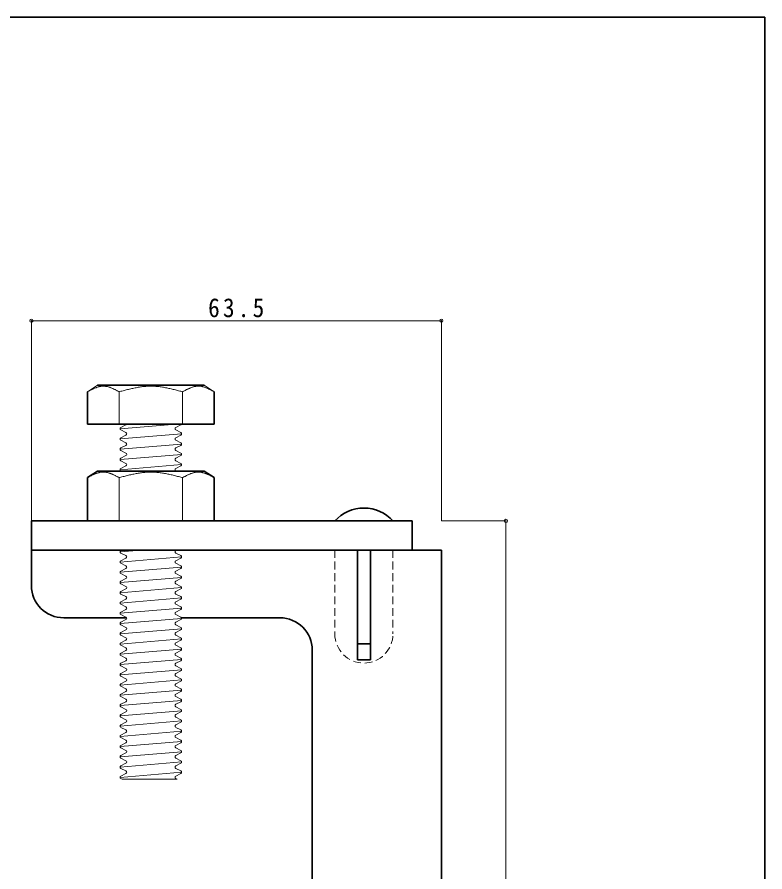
# Model space of a CAD drawing. Units: millimetres at full size, sheet at 1:1; details may follow other scales. Extents: x -492 to 492, y -348 to 348.
# Drawn here: x 376.2 to 492, y -205.1 to -72.8 of the extents above; entities that cross this region are included whole.
import ezdxf

# ---------------------------------------------------------------- set-up
doc = ezdxf.new("R2010")
doc.units = ezdxf.units.MM
doc.header["$PDMODE"] = 32
doc.header["$PDSIZE"] = 0.5
doc.linetypes.add('DASHED1', pattern=[1.8, 1.2, -0.6])
for name, color, linetype, lineweight in [('0-2_本体', 7, 'Continuous', 35), ('0-3_ボルト・ナット', 4, 'Continuous', 18), ('0-8', 4, 'Continuous', 18), ('F-0_図面枠', 4, 'Continuous', 18)]:
    doc.layers.add(name, color=color, linetype=linetype, lineweight=lineweight)
doc.styles.add('ＭＳ ゴシック', font='')
doc.styles.get('ＭＳ ゴシック').set_extended_font_data('MS Gothic')

msp = doc.modelspace()

# ---------------------------------------------------------------- linework, layer by layer
at = {"layer": '0-2_本体'}
for p, q in [((378.375, -150.75), (437.375, -150.75)), ((378.375, -160.75), (378.375, -150.75)), ((437.375, -155.25), (437.375, -150.75)), ((378.375, -155.25), (441.875, -155.25)), ((428.875, -155.25), (428.875, -172.25)), ((430.875, -155.25), (430.875, -172.25)), ((441.875, -270.75), (441.875, -155.25)), ((383.375, -165.75), (393.109, -165.75)), ((401.618, -165.75), (416.875, -165.75)), ((428.875, -169.75), (430.875, -169.75)), ((421.875, -170.75), (421.875, -249.75)), ((428.875, -172.25), (430.875, -172.25))]:
    msp.add_line(p, q, dxfattribs=at)
at = {"layer": '0-2_本体', "color": 4, "linetype": 'DASHED1', "lineweight": 18}
for p, q in [((425.375, -155.25), (425.375, -168.25)), ((434.375, -155.25), (434.375, -168.25))]:
    msp.add_line(p, q, dxfattribs=at)
at = {"layer": '0-2_本体'}
for centre, radius, start, end in [((429.875, -154.812), 6.062, 42.07502, 137.92498), ((383.375, -160.75), 5, 180, 270), ((416.875, -170.75), 5, 0, 90)]:
    msp.add_arc(centre, radius, start, end, dxfattribs=at)
at = {"layer": '0-2_本体', "color": 4, "linetype": 'DASHED1', "lineweight": 18}
msp.add_arc((429.875, -168.25), 4.5, 180, 0, dxfattribs=at)
at = {"layer": '0-3_ボルト・ナット'}
for p, q in [((388.625, -129.75), (387.06, -130.75)), ((391.968, -130.75), (391.968, -135.75)), ((401.782, -130.75), (401.782, -135.75)), ((405.125, -129.75), (406.69, -130.75)), ((392.112, -136.472), (400.775, -135.75)), ((393.011, -135.872), (392.23, -136.278)), ((400.739, -136.278), (401.52, -135.872)), ((392.112, -138.059), (401.638, -137.266)), ((393.011, -137.072), (392.23, -136.665)), ((393.011, -137.459), (392.23, -137.866)), ((400.739, -136.665), (401.52, -137.072)), ((400.739, -137.866), (401.52, -137.459)), ((392.112, -139.647), (401.638, -138.853)), ((393.011, -138.66), (392.23, -138.253)), ((400.739, -138.253), (401.52, -138.66)), ((393.011, -139.047), (392.23, -139.453)), ((393.011, -140.247), (392.23, -139.84)), ((400.739, -139.453), (401.52, -139.047)), ((400.739, -139.84), (401.52, -140.247)), ((392.112, -141.234), (401.638, -140.441)), ((393.011, -140.634), (392.23, -141.041)), ((393.011, -141.835), (392.23, -141.428)), ((400.739, -141.041), (401.52, -140.634)), ((400.739, -141.428), (401.52, -141.835)), ((392.112, -142.822), (401.638, -142.028)), ((393.011, -142.222), (392.23, -142.628)), ((400.739, -142.628), (401.52, -142.222)), ((391.968, -144.05), (391.968, -150.75)), ((392.296, -143.05), (392.23, -143.015)), ((400.739, -143.015), (400.805, -143.05)), ((401.782, -144.05), (401.782, -150.75)), ((392.112, -155.522), (395.375, -155.25)), ((392.38, -155.25), (392.23, -155.328)), ((393.011, -156.122), (392.23, -155.715)), ((400.739, -155.328), (400.889, -155.25)), ((400.739, -155.715), (401.52, -156.122)), ((392.112, -157.109), (401.638, -156.316)), ((393.011, -156.509), (392.23, -156.916)), ((393.011, -157.71), (392.23, -157.303)), ((400.739, -156.916), (401.52, -156.509)), ((400.739, -157.303), (401.52, -157.71)), ((392.112, -158.697), (401.638, -157.903)), ((393.011, -158.097), (392.23, -158.503)), ((400.739, -158.503), (401.52, -158.097)), ((392.112, -160.284), (401.638, -159.491)), ((393.011, -159.297), (392.23, -158.89)), ((393.011, -159.684), (392.23, -160.091)), ((400.739, -158.89), (401.52, -159.297)), ((400.739, -160.091), (401.52, -159.684)), ((392.112, -161.872), (401.638, -161.078)), ((393.011, -160.885), (392.23, -160.478)), ((393.011, -161.272), (392.23, -161.678)), ((400.739, -160.478), (401.52, -160.885)), ((400.739, -161.678), (401.52, -161.272)), ((392.112, -163.459), (401.638, -162.666)), ((393.011, -162.472), (392.23, -162.065)), ((400.739, -162.065), (401.52, -162.472)), ((393.011, -162.859), (392.23, -163.266)), ((393.011, -164.06), (392.23, -163.653)), ((400.739, -163.266), (401.52, -162.859)), ((400.739, -163.653), (401.52, -164.06)), ((392.112, -165.047), (401.638, -164.253)), ((393.011, -164.447), (392.23, -164.853)), ((393.011, -165.647), (392.23, -165.24)), ((400.739, -164.853), (401.52, -164.447)), ((400.739, -165.24), (401.52, -165.647)), ((392.112, -166.634), (401.638, -165.841)), ((393.011, -166.034), (392.23, -166.441)), ((400.739, -166.441), (401.52, -166.034)), ((392.112, -168.222), (401.638, -167.428)), ((393.011, -167.235), (392.23, -166.828)), ((393.011, -167.622), (392.23, -168.028)), ((400.739, -166.828), (401.52, -167.235)), ((400.739, -168.028), (401.52, -167.622)), ((392.112, -169.809), (401.638, -169.016)), ((393.011, -168.822), (392.23, -168.415)), ((393.011, -169.209), (392.23, -169.616)), ((400.739, -168.415), (401.52, -168.822)), ((400.739, -169.616), (401.52, -169.209)), ((392.112, -171.397), (401.638, -170.603)), ((393.011, -170.41), (392.23, -170.003)), ((400.739, -170.003), (401.52, -170.41)), ((393.011, -170.797), (392.23, -171.203)), ((393.011, -171.997), (392.23, -171.59)), ((400.739, -171.203), (401.52, -170.797)), ((400.739, -171.59), (401.52, -171.997)), ((392.112, -172.984), (401.638, -172.191)), ((393.011, -172.384), (392.23, -172.791)), ((393.011, -173.585), (392.23, -173.178)), ((400.739, -172.791), (401.52, -172.384)), ((400.739, -173.178), (401.52, -173.585)), ((392.112, -174.572), (401.638, -173.778)), ((393.011, -173.972), (392.23, -174.378)), ((400.739, -174.378), (401.52, -173.972)), ((392.112, -176.159), (401.638, -175.366)), ((393.011, -175.172), (392.23, -174.765)), ((393.011, -175.559), (392.23, -175.966)), ((400.739, -174.765), (401.52, -175.172)), ((400.739, -175.966), (401.52, -175.559)), ((392.112, -177.747), (401.638, -176.953)), ((393.011, -176.76), (392.23, -176.353)), ((393.011, -177.147), (392.23, -177.553)), ((400.739, -176.353), (401.52, -176.76)), ((400.739, -177.553), (401.52, -177.147)), ((392.112, -179.334), (401.638, -178.541)), ((393.011, -178.347), (392.23, -177.94)), ((400.739, -177.94), (401.52, -178.347)), ((393.011, -178.734), (392.23, -179.141)), ((393.011, -179.935), (392.23, -179.528)), ((400.739, -179.141), (401.52, -178.734)), ((400.739, -179.528), (401.52, -179.935)), ((392.112, -180.922), (401.638, -180.128)), ((393.011, -180.322), (392.23, -180.728)), ((393.011, -181.522), (392.23, -181.115)), ((400.739, -180.728), (401.52, -180.322)), ((400.739, -181.115), (401.52, -181.522)), ((392.112, -182.509), (401.638, -181.716)), ((393.011, -181.909), (392.23, -182.316)), ((400.739, -182.316), (401.52, -181.909)), ((392.112, -184.097), (401.638, -183.303)), ((393.011, -183.11), (392.23, -182.703)), ((393.011, -183.497), (392.23, -183.903)), ((400.739, -182.703), (401.52, -183.11)), ((400.739, -183.903), (401.52, -183.497)), ((392.112, -185.684), (401.638, -184.891)), ((393.011, -184.697), (392.23, -184.29)), ((393.011, -185.084), (392.23, -185.491)), ((400.739, -184.29), (401.52, -184.697)), ((400.739, -185.491), (401.52, -185.084)), ((392.112, -187.272), (401.638, -186.478)), ((393.011, -186.285), (392.23, -185.878)), ((400.739, -185.878), (401.52, -186.285)), ((393.011, -186.672), (392.23, -187.078)), ((393.011, -187.872), (392.23, -187.465)), ((400.739, -187.078), (401.52, -186.672)), ((400.739, -187.465), (401.52, -187.872)), ((392.112, -188.859), (401.638, -188.066)), ((393.011, -188.259), (392.23, -188.666)), ((393.011, -189.46), (392.23, -189.053)), ((400.739, -188.666), (401.52, -188.259)), ((400.739, -189.053), (401.52, -189.46)), ((392.112, -190.447), (401.638, -189.653)), ((393.011, -189.847), (392.23, -190.253)), ((400.739, -190.253), (401.52, -189.847)), ((392.44, -190.75), (392.23, -190.64))]:
    msp.add_line(p, q, dxfattribs=at)
at = {"layer": '0-3_ボルト・ナット', "color": 7, "lineweight": 35}
for p, q in [((387.06, -130.75), (387.06, -135.75)), ((405.125, -129.75), (388.625, -129.75)), ((406.69, -130.75), (406.69, -135.75)), ((406.69, -135.75), (387.06, -135.75)), ((406.69, -135.75), (387.06, -135.75)), ((387.06, -144.05), (387.06, -150.75)), ((405.125, -143.05), (406.69, -144.05)), ((406.69, -144.05), (406.69, -150.75)), ((406.69, -150.75), (387.06, -150.75)), ((406.69, -150.75), (387.06, -150.75))]:
    msp.add_line(p, q, dxfattribs=at)
at = {"layer": '0-3_ボルト・ナット'}
for points in [[(388.8, -129.982), (388.715, -130.005), (388.631, -130.031), (388.546, -130.058), (388.462, -130.087), (388.377, -130.119), (388.293, -130.151), (388.208, -130.186), (388.124, -130.221), (388.039, -130.258), (387.955, -130.297), (387.87, -130.336), (387.785, -130.377), (387.701, -130.418), (387.616, -130.46), (387.532, -130.503), (387.447, -130.546), (387.363, -130.59), (387.278, -130.635), (387.194, -130.679), (387.109, -130.724), (387.06, -130.75)], [(391.968, -130.75), (391.919, -130.724), (391.835, -130.68), (391.751, -130.635), (391.668, -130.591), (391.584, -130.548), (391.5, -130.504), (391.416, -130.462), (391.333, -130.42), (391.249, -130.379), (391.165, -130.338), (391.082, -130.299), (390.998, -130.261), (390.914, -130.224), (390.83, -130.188), (390.746, -130.154), (390.663, -130.121), (390.579, -130.09), (390.495, -130.061), (390.411, -130.033), (390.328, -130.008), (390.244, -129.984), (390.16, -129.963), (390.076, -129.944), (389.993, -129.927), (389.909, -129.913), (389.825, -129.901), (389.741, -129.892), (389.657, -129.885), (389.574, -129.882), (389.525, -129.881), (389.476, -129.882), (389.391, -129.885), (389.307, -129.891), (389.222, -129.899), (389.138, -129.911), (389.053, -129.925), (388.969, -129.941), (388.884, -129.96), (388.8, -129.982)], [(395.431, -129.983), (395.263, -130.006), (395.094, -130.032), (394.926, -130.059), (394.758, -130.089), (394.59, -130.12), (394.421, -130.153), (394.253, -130.187), (394.085, -130.223), (393.916, -130.26), (393.748, -130.298), (393.58, -130.337), (393.411, -130.378), (393.243, -130.419), (393.075, -130.461), (392.907, -130.504), (392.738, -130.547), (392.57, -130.591), (392.402, -130.635), (392.233, -130.679), (392.065, -130.724), (391.968, -130.75)], [(401.782, -130.75), (401.685, -130.724), (401.517, -130.679), (401.348, -130.635), (401.18, -130.591), (401.012, -130.547), (400.843, -130.504), (400.675, -130.461), (400.507, -130.419), (400.339, -130.378), (400.17, -130.337), (400.002, -130.298), (399.834, -130.26), (399.665, -130.223), (399.497, -130.187), (399.329, -130.153), (399.16, -130.12), (398.992, -130.089), (398.824, -130.059), (398.656, -130.032), (398.487, -130.006), (398.319, -129.983), (398.151, -129.962), (397.982, -129.943), (397.814, -129.926), (397.646, -129.912), (397.477, -129.9), (397.309, -129.891), (397.141, -129.885), (396.973, -129.882), (396.875, -129.881), (396.777, -129.882), (396.609, -129.885), (396.441, -129.891), (396.272, -129.9), (396.104, -129.912), (395.936, -129.926), (395.768, -129.943), (395.599, -129.962), (395.431, -129.983)], [(401.782, -130.75), (401.831, -130.724), (401.915, -130.68), (401.999, -130.635), (402.082, -130.591), (402.166, -130.548), (402.25, -130.504), (402.333, -130.462), (402.417, -130.42), (402.501, -130.379), (402.585, -130.338), (402.668, -130.299), (402.752, -130.261), (402.836, -130.224), (402.92, -130.188), (403.003, -130.154), (403.087, -130.121), (403.171, -130.09), (403.255, -130.061), (403.339, -130.033), (403.422, -130.008), (403.506, -129.984), (403.59, -129.963), (403.674, -129.944), (403.757, -129.927), (403.841, -129.913), (403.925, -129.901), (404.009, -129.892), (404.093, -129.885), (404.176, -129.882), (404.225, -129.881), (404.274, -129.882), (404.358, -129.885), (404.443, -129.891), (404.527, -129.899), (404.612, -129.911), (404.697, -129.925), (404.781, -129.941), (404.866, -129.96), (404.95, -129.982)], [(404.95, -129.982), (405.035, -130.005), (405.119, -130.031), (405.204, -130.058), (405.288, -130.087), (405.373, -130.119), (405.457, -130.151), (405.542, -130.186), (405.626, -130.221), (405.711, -130.258), (405.795, -130.297), (405.88, -130.336), (405.964, -130.377), (406.049, -130.418), (406.134, -130.46), (406.218, -130.503), (406.303, -130.546), (406.387, -130.59), (406.472, -130.635), (406.556, -130.679), (406.641, -130.724), (406.69, -130.75)], [(388.8, -143.282), (388.715, -143.305), (388.631, -143.331), (388.546, -143.358), (388.462, -143.387), (388.377, -143.419), (388.293, -143.451), (388.208, -143.486), (388.124, -143.521), (388.039, -143.558), (387.955, -143.597), (387.87, -143.636), (387.785, -143.677), (387.701, -143.718), (387.616, -143.76), (387.532, -143.803), (387.447, -143.846), (387.363, -143.89), (387.278, -143.935), (387.194, -143.979), (387.109, -144.024), (387.06, -144.05)], [(391.968, -144.05), (391.919, -144.024), (391.835, -143.98), (391.751, -143.935), (391.668, -143.891), (391.584, -143.848), (391.5, -143.804), (391.416, -143.762), (391.333, -143.72), (391.249, -143.679), (391.165, -143.638), (391.082, -143.599), (390.998, -143.561), (390.914, -143.524), (390.83, -143.488), (390.746, -143.454), (390.663, -143.421), (390.579, -143.39), (390.495, -143.361), (390.411, -143.333), (390.328, -143.308), (390.244, -143.284), (390.16, -143.263), (390.076, -143.244), (389.993, -143.227), (389.909, -143.213), (389.825, -143.201), (389.741, -143.192), (389.657, -143.185), (389.574, -143.182), (389.525, -143.181), (389.476, -143.182), (389.391, -143.185), (389.307, -143.191), (389.222, -143.199), (389.138, -143.211), (389.053, -143.225), (388.969, -143.241), (388.884, -143.26), (388.8, -143.282)], [(395.431, -143.283), (395.263, -143.306), (395.094, -143.332), (394.926, -143.359), (394.758, -143.389), (394.59, -143.42), (394.421, -143.453), (394.253, -143.487), (394.085, -143.523), (393.916, -143.56), (393.748, -143.598), (393.58, -143.637), (393.411, -143.678), (393.243, -143.719), (393.075, -143.761), (392.907, -143.804), (392.738, -143.847), (392.57, -143.891), (392.402, -143.935), (392.233, -143.979), (392.065, -144.024), (391.968, -144.05)], [(401.782, -144.05), (401.685, -144.024), (401.517, -143.979), (401.348, -143.935), (401.18, -143.891), (401.012, -143.847), (400.843, -143.804), (400.675, -143.761), (400.507, -143.719), (400.339, -143.678), (400.17, -143.637), (400.002, -143.598), (399.834, -143.56), (399.665, -143.523), (399.497, -143.487), (399.329, -143.453), (399.16, -143.42), (398.992, -143.389), (398.824, -143.359), (398.656, -143.332), (398.487, -143.306), (398.319, -143.283), (398.151, -143.262), (397.982, -143.243), (397.814, -143.226), (397.646, -143.212), (397.477, -143.2), (397.309, -143.191), (397.141, -143.185), (396.973, -143.182), (396.875, -143.181), (396.777, -143.182), (396.609, -143.185), (396.441, -143.191), (396.272, -143.2), (396.104, -143.212), (395.936, -143.226), (395.768, -143.243), (395.599, -143.262), (395.431, -143.283)], [(401.782, -144.05), (401.831, -144.024), (401.915, -143.98), (401.999, -143.935), (402.082, -143.891), (402.166, -143.848), (402.25, -143.804), (402.333, -143.762), (402.417, -143.72), (402.501, -143.679), (402.585, -143.638), (402.668, -143.599), (402.752, -143.561), (402.836, -143.524), (402.92, -143.488), (403.003, -143.454), (403.087, -143.421), (403.171, -143.39), (403.255, -143.361), (403.339, -143.333), (403.422, -143.308), (403.506, -143.284), (403.59, -143.263), (403.674, -143.244), (403.757, -143.227), (403.841, -143.213), (403.925, -143.201), (404.009, -143.192), (404.093, -143.185), (404.176, -143.182), (404.225, -143.181), (404.274, -143.182), (404.358, -143.185), (404.443, -143.191), (404.527, -143.199), (404.612, -143.211), (404.697, -143.225), (404.781, -143.241), (404.866, -143.26), (404.95, -143.282)], [(404.95, -143.282), (405.035, -143.305), (405.119, -143.331), (405.204, -143.358), (405.288, -143.387), (405.373, -143.419), (405.457, -143.451), (405.542, -143.486), (405.626, -143.521), (405.711, -143.558), (405.795, -143.597), (405.88, -143.636), (405.964, -143.677), (406.049, -143.718), (406.134, -143.76), (406.218, -143.803), (406.303, -143.846), (406.387, -143.89), (406.472, -143.935), (406.556, -143.979), (406.641, -144.024), (406.69, -144.05)], [(400.739, -190.64), (400.949, -190.75), (392.44, -190.75)]]:
    msp.add_lwpolyline(points, dxfattribs=at)
at = {"layer": '0-3_ボルト・ナット', "color": 7, "lineweight": 35}
msp.add_lwpolyline([(405.125, -143.05), (388.625, -143.05), (387.06, -144.05)], dxfattribs=at)
at = {"layer": '0-3_ボルト・ナット'}
for centre, start, end in [((392.331, -136.472), 117.5, 242.5), ((392.91, -135.678), 297.5, 340.76949), ((400.84, -136.472), 117.5, 242.5), ((401.419, -135.678), 297.5, 340.76949), ((392.91, -137.266), 297.5, 62.5), ((401.419, -137.266), 297.5, 62.5), ((392.331, -138.059), 117.5, 242.5), ((392.91, -138.853), 297.5, 62.5), ((400.84, -138.059), 117.5, 242.5), ((401.419, -138.853), 297.5, 62.5), ((392.331, -139.647), 117.5, 242.5), ((392.91, -140.441), 297.5, 62.5), ((400.84, -139.647), 117.5, 242.5), ((401.419, -140.441), 297.5, 62.5), ((392.331, -141.234), 117.5, 242.5), ((400.84, -141.234), 117.5, 242.5), ((392.331, -142.822), 117.5, 242.5), ((392.91, -142.028), 297.5, 62.5), ((400.84, -142.822), 117.5, 242.5), ((401.419, -142.028), 297.5, 62.5), ((392.331, -155.522), 117.5, 242.5), ((392.91, -156.316), 297.5, 62.5), ((400.84, -155.522), 117.5, 242.5), ((401.419, -156.316), 297.5, 62.5), ((392.331, -157.109), 117.5, 242.5), ((400.84, -157.109), 117.5, 242.5), ((392.331, -158.697), 117.5, 242.5), ((392.91, -157.903), 297.5, 62.5), ((400.84, -158.697), 117.5, 242.5), ((401.419, -157.903), 297.5, 62.5), ((392.331, -160.284), 117.5, 242.5), ((392.91, -159.491), 297.5, 62.5), ((400.84, -160.284), 117.5, 242.5), ((401.419, -159.491), 297.5, 62.5), ((392.91, -161.078), 297.5, 62.5), ((401.419, -161.078), 297.5, 62.5), ((392.331, -161.872), 117.5, 242.5), ((392.91, -162.666), 297.5, 62.5), ((400.84, -161.872), 117.5, 242.5), ((401.419, -162.666), 297.5, 62.5), ((392.331, -163.459), 117.5, 242.5), ((392.91, -164.253), 297.5, 62.5), ((400.84, -163.459), 117.5, 242.5), ((401.419, -164.253), 297.5, 62.5), ((392.331, -165.047), 117.5, 242.5), ((400.84, -165.047), 117.5, 242.5), ((392.331, -166.634), 117.5, 242.5), ((392.91, -165.841), 297.5, 62.5), ((400.84, -166.634), 117.5, 242.5), ((401.419, -165.841), 297.5, 62.5), ((392.331, -168.222), 117.5, 242.5), ((392.91, -167.428), 297.5, 62.5), ((400.84, -168.222), 117.5, 242.5), ((401.419, -167.428), 297.5, 62.5), ((392.91, -169.016), 297.5, 62.5), ((401.419, -169.016), 297.5, 62.5), ((392.331, -169.809), 117.5, 242.5), ((392.91, -170.603), 297.5, 62.5), ((400.84, -169.809), 117.5, 242.5), ((401.419, -170.603), 297.5, 62.5), ((392.331, -171.397), 117.5, 242.5), ((392.91, -172.191), 297.5, 62.5), ((400.84, -171.397), 117.5, 242.5), ((401.419, -172.191), 297.5, 62.5), ((392.331, -172.984), 117.5, 242.5), ((400.84, -172.984), 117.5, 242.5), ((392.331, -174.572), 117.5, 242.5), ((392.91, -173.778), 297.5, 62.5), ((400.84, -174.572), 117.5, 242.5), ((401.419, -173.778), 297.5, 62.5), ((392.331, -176.159), 117.5, 242.5), ((392.91, -175.366), 297.5, 62.5), ((400.84, -176.159), 117.5, 242.5), ((401.419, -175.366), 297.5, 62.5), ((392.91, -176.953), 297.5, 62.5), ((401.419, -176.953), 297.5, 62.5), ((392.331, -177.747), 117.5, 242.5), ((392.91, -178.541), 297.5, 62.5), ((400.84, -177.747), 117.5, 242.5), ((401.419, -178.541), 297.5, 62.5), ((392.331, -179.334), 117.5, 242.5), ((392.91, -180.128), 297.5, 62.5), ((400.84, -179.334), 117.5, 242.5), ((401.419, -180.128), 297.5, 62.5), ((392.331, -180.922), 117.5, 242.5), ((400.84, -180.922), 117.5, 242.5), ((392.331, -182.509), 117.5, 242.5), ((392.91, -181.716), 297.5, 62.5), ((400.84, -182.509), 117.5, 242.5), ((401.419, -181.716), 297.5, 62.5), ((392.331, -184.097), 117.5, 242.5), ((392.91, -183.303), 297.5, 62.5), ((400.84, -184.097), 117.5, 242.5), ((401.419, -183.303), 297.5, 62.5), ((392.91, -184.891), 297.5, 62.5), ((401.419, -184.891), 297.5, 62.5), ((392.331, -185.684), 117.5, 242.5), ((392.91, -186.478), 297.5, 62.5), ((400.84, -185.684), 117.5, 242.5), ((401.419, -186.478), 297.5, 62.5), ((392.331, -187.272), 117.5, 242.5), ((392.91, -188.066), 297.5, 62.5), ((400.84, -187.272), 117.5, 242.5), ((401.419, -188.066), 297.5, 62.5), ((392.331, -188.859), 117.5, 242.5), ((400.84, -188.859), 117.5, 242.5), ((392.331, -190.447), 117.5, 242.5), ((392.91, -189.653), 297.5, 62.5), ((400.84, -190.447), 117.5, 242.5), ((401.419, -189.653), 297.5, 62.5)]:
    msp.add_arc(centre, 0.218, start, end, dxfattribs=at)
at = {"layer": '0-8'}
for p, q in [((378.375, -119.75), (441.875, -119.75)), ((378.375, -119.75), (378.375, -150.75)), ((441.875, -119.75), (441.875, -150.75)), ((451.875, -150.75), (441.875, -150.75)), ((451.875, -150.75), (451.875, -270.75))]:
    msp.add_line(p, q, dxfattribs=at)
for p in [(378.375, -119.75), (441.875, -119.75), (451.875, -150.75)]:
    msp.add_point(p, dxfattribs=at)
at = {"layer": 'F-0_図面枠', "color": 7, "lineweight": 35}
for p in [(102.5, -72.75), (492, -347.75)]:
    msp.add_line(p, (492, -72.75), dxfattribs=at)

# ---------------------------------------------------------------- texts
at = {"layer": '0-8', "color": 7, "insert": (405.75, -119.25), "char_height": 2.933, "attachment_point": 7, "style": 'ＭＳ ゴシック'}
msp.add_mtext('\\T1.28;\\W0.9;63.5', dxfattribs=at)

doc.saveas('drawing.dxf')
